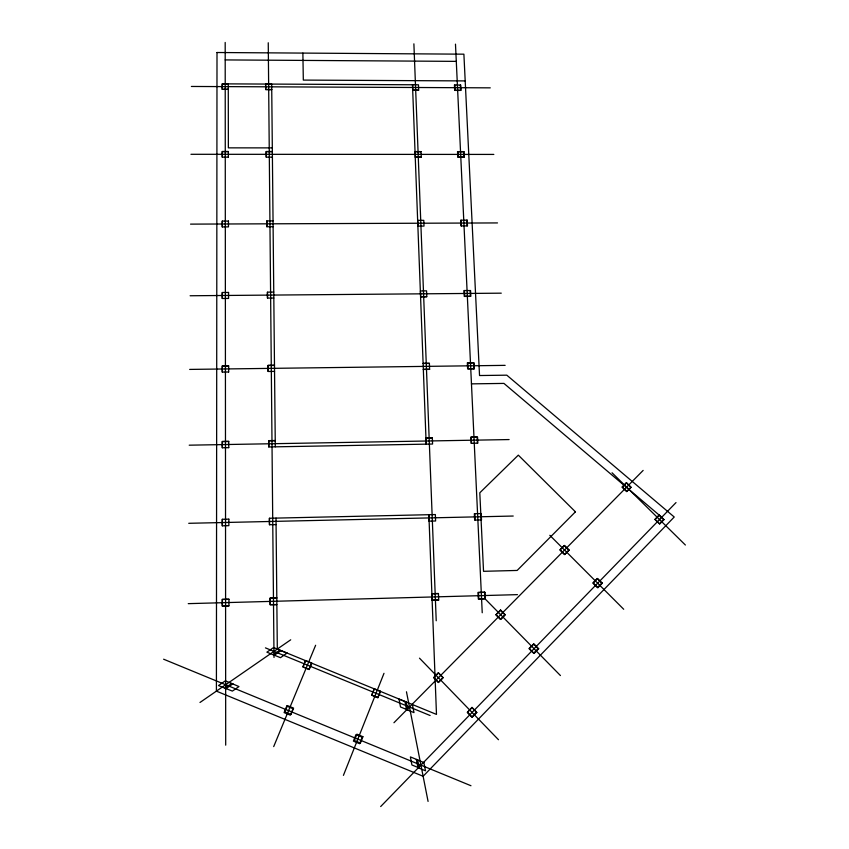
<?xml version="1.0" encoding="UTF-8"?>
<svg xmlns="http://www.w3.org/2000/svg" width="849" height="849" viewBox="0 0 849 849"><rect width="100%" height="100%" fill="white"/><g stroke="black" fill="none" stroke-linecap="round" stroke-linejoin="round"><path stroke-width="1.27" d="M380.437 691.394L377.901 697.782L371.66 695.214L374.197 688.836M343.421 775.37L383.992 673.321M305.619 660.671L302.987 667.006L309.216 669.564L311.838 663.228M273.696 746.6L315.626 645.261M380.67 806.55L676.016 502.576M393.936 722.754L643.149 470.41M199.982 702.473L290.708 639.806M281.04 650.578L274.312 655.226L266.873 652.17L273.611 647.532L436.482 714.412L428.872 514.706M276.806 597.887L270.109 598.067L270.173 604.753L276.88 604.573L270.194 604.647L270.141 598.174L276.785 597.993M431.876 593.674L438.445 593.493L438.71 600.105L432.13 600.285M228.933 599.288L222.406 599.468L222.406 605.963L228.933 605.783L228.954 599.182L222.215 599.362L222.215 606.08L228.965 605.889M438.349 593.6L431.992 593.769L432.237 600.179L438.593 600.01M188.245 603.65L517.434 594.64M276.074 524.597L269.462 524.746L269.409 518.251L435.346 514.558L435.601 520.989L429.116 521.137M188.733 523.302L513.221 516.033M275.235 440.514L268.73 440.631L268.783 446.945L432.576 444.038L432.332 437.787L425.943 437.904M228.721 441.501L222.385 441.607L222.385 447.741M275.214 440.695L268.762 440.801L268.815 446.924M432.226 437.893L426.049 437.999L426.283 444.048M189.21 445.184L509.113 439.559M189.667 369.411L505.144 365.357M423.364 369.347L429.605 369.273L429.403 363.287L423.11 363.372M274.482 365.25L268.072 365.335L268.125 371.48L274.545 371.395M423.333 369.453L429.636 369.368M471.46 383.865L503.935 383.408L661.742 517.264M228.625 366.004L222.374 366.089L222.374 372.053M274.46 365.42L268.093 365.505L268.146 371.448M423.142 363.468L429.371 363.383M273.749 292.077L267.424 292.13L267.477 298.105L273.813 298.052M190.112 295.76L501.271 293.17M426.686 296.651L420.669 296.704L420.446 290.974L426.548 290.836L426.782 296.747L420.573 296.8M273.038 220.899L266.798 220.92L266.851 226.736L273.102 226.704M417.655 220.369L423.778 220.337L424.012 226.089L417.878 226.121M190.537 224.125L497.503 222.926M228.339 151.631L222.342 151.631L222.342 157.118M272.327 151.663L266.215 151.653L266.268 157.129M421.2 157.107L415.341 157.107L415.14 151.684L420.987 151.684L421.306 157.192L415.246 157.192M190.961 154.295L493.831 154.422M272.402 157.15L266.236 157.15L266.193 151.504L272.349 151.504M272.317 147.885L228.36 147.853L228.275 83.881M415.034 151.589L421.083 151.6M465.199 80.91L303.316 80.093L302.881 53.094M228.254 84.03L222.332 83.998L222.332 89.347L228.254 89.368L222.162 89.368L222.162 83.849L418.461 84.794L418.674 90.238L412.699 90.217M271.648 84.231L265.631 84.21L265.673 89.538L271.733 89.591L265.673 89.538L265.599 84.051M191.375 86.46L490.266 87.85M418.568 90.153L412.784 90.132L412.593 84.847M225.208 59.918L456.284 61.372M265.429 647.872L430.125 715.516M163.613 659.206L470.962 785.728M612.055 472.776L685.387 545.026M549.812 535.294L623.707 609.264M485.798 599.596L560.436 675.56M419.491 658.166L498.48 739.723M412.402 704.521L414.004 712.619L406.522 709.541L404.931 701.454M406.459 691.776L428.076 801.414M460.36 84.996L460.625 90.429L454.682 90.397L454.427 84.964L460.752 85.08L461.007 90.344L455.106 90.323L454.862 85.049M466.801 220.178L467.077 225.919M470.155 290.485L470.442 296.375L464.254 296.428L463.978 290.528L470.558 290.57L470.834 296.28L464.7 296.333L464.435 290.623M477.435 443.242L477.138 437.012L470.792 437.118L471.078 443.348L477.838 443.136L477.552 437.097L471.259 437.214L471.545 443.242M455.478 44.148L482.232 612.755M461.156 220.231L461.421 225.919M474.824 513.709L475.122 520.066M413.887 43.84L436.216 620.768M417.75 220.39L417.973 226.089M428.978 514.727L429.223 521.106M412.487 84.762L426.187 444.154M271.68 84.083L275.299 446.829M276.01 518.102L277.315 649.05M268.252 42.768L274.015 657.476M266.83 220.942L266.873 226.704M267.456 292.289L267.499 298.073M269.441 518.272L269.494 524.714M225.187 42.45L225.696 745.157M222.353 221.111L222.353 226.885M222.364 292.661L222.364 298.455M222.396 519.312L222.396 525.786M217.004 52.511L216.41 691.139L423.12 776.262L674.233 517.009L506.8 375.173L479.536 375.534L463.894 54.177L217.004 52.511M380.299 691.298L377.837 697.57L371.862 695.076L374.335 688.804L380.299 691.298M362.916 736.699L360.411 743.087L354.383 740.551L356.898 734.173L362.916 736.699M362.258 737.197L359.679 743.703L353.386 741.113L355.964 734.608L362.258 737.197M305.481 660.533L302.923 666.762L309.036 669.245L311.583 663.027L305.481 660.533M287.429 705.593L284.829 711.929L291.005 714.444L293.595 708.098L287.429 705.593M286.771 706.124L284.097 712.587L290.379 715.176L293.043 708.713L286.771 706.124M601.877 582.976L597.579 587.466L592.963 582.913L597.261 578.434L601.877 582.976M663.674 519.471L659.514 523.822L654.929 519.376L659.1 515.035L663.674 519.471M471.991 707.397L467.417 712.162L471.948 716.938L476.512 712.162L471.991 707.397M538.086 648.625L533.65 653.252L529.001 648.594L533.586 643.956L538.086 648.625M476.809 712.502L472.108 717.341L467.353 712.438L472.055 707.599L476.809 712.502M538.68 648.742L534.127 653.443L529.405 648.647L533.968 643.956L538.68 648.742M602.228 583.274L597.802 587.826L593.122 583.136L597.547 578.594L602.228 583.274M663.992 519.63L659.705 524.035L655.057 519.471L659.344 515.056L663.992 519.63M438.381 672.832L433.797 677.544L438.445 682.278L443.029 677.555L438.381 672.832L433.701 677.672L438.413 682.532L443.136 677.757L438.424 672.896M500.326 610.261L495.88 614.835L500.486 619.452L504.943 614.878L500.326 610.261M626.382 482.826L622.2 487.114L626.785 491.582L631.083 487.22L626.477 482.699L622.168 487.05L626.742 491.518L630.934 487.368L626.382 482.826M568.947 550.067L564.638 554.493L560.053 549.834L564.373 545.557L568.947 550.067M500.592 610.017L496.018 614.644L500.698 619.399L505.272 614.761L500.592 610.017M564.426 545.461L559.979 549.95L564.627 554.588L569.063 550.088L564.426 545.461M575.431 511.83L517.158 570.443L483.537 571.313L479.802 492.802L518.314 455.138L575.431 511.83M286.994 653.083L280.499 657.688L273.293 654.759L279.799 650.164L286.994 653.083M231.724 683.466L224.943 688.146L232.371 691.097L238.983 686.576L231.724 683.466M232.806 683.923L225.972 688.656L218.48 685.567L225.325 680.845L232.806 683.923M484.535 592.241L478.008 592.422L478.316 599.012L484.853 598.832L484.535 592.241M484.959 592.337L478.496 592.506L478.794 598.895L485.267 598.715L484.959 592.337M228.848 519.142L222.205 519.291L222.205 525.818L228.859 525.658L228.848 519.142M481.203 513.571L474.347 513.698L474.655 520.108L481.51 519.928L481.203 513.571M228.752 447.656L222.205 447.773L222.205 441.438L228.752 441.321L228.752 447.656M474.283 368.689L468.075 368.763L467.799 362.894L474.007 362.82L474.283 368.689M228.657 371.989L222.194 372.074L222.194 365.919L228.646 365.834L228.657 371.989M473.891 368.784L467.619 368.869L467.343 362.81L473.604 362.725L473.891 368.784M228.551 292.449L222.183 292.502L222.183 298.487L228.561 298.434L228.551 292.449M228.455 221.069L222.183 221.09L222.183 226.916L228.466 226.885L228.455 221.069M467.205 220.199L460.71 220.199L460.975 225.94L467.47 225.887L467.205 220.199M463.936 151.706L457.972 151.706L458.216 157.118L464.191 157.118L463.936 151.706M228.37 157.139L222.173 157.139L222.173 151.472L228.36 151.472L228.37 157.139M463.809 157.203L457.781 157.203L457.526 151.621L463.543 151.621L463.809 157.203M406.236 702.017L399.009 699.088L400.495 706.984L407.732 709.923L406.236 702.017M417.687 759.887L410.385 756.915L411.903 764.97L419.215 767.952L417.687 759.887M423.874 762.551L416.339 759.452L417.952 767.698L425.508 770.807L423.874 762.551"/></g></svg>
